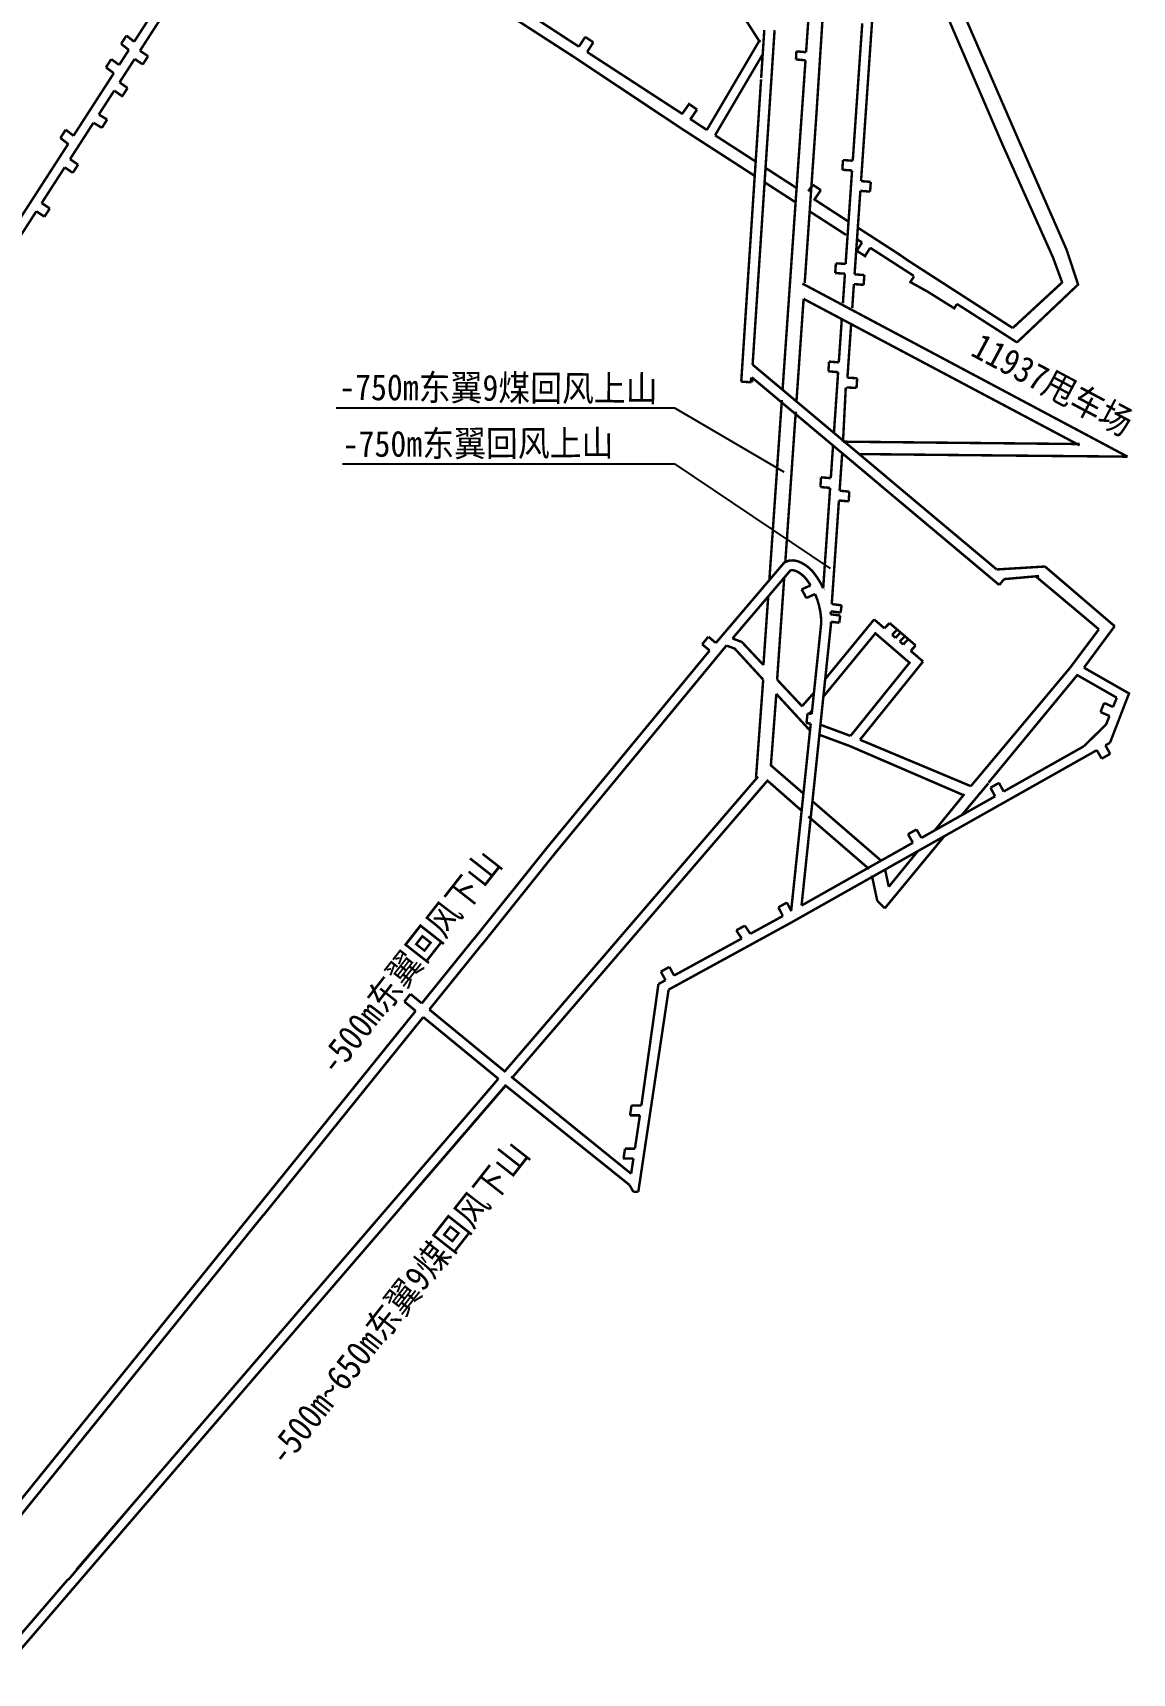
# Model space of a CAD drawing. Extents: x 39491721 to 39501025, y 3850790 to 3853755.
# Drawn here: x 39498952 to 39499402, y 3851584 to 3852255 of the extents above; entities that cross this region are included whole.
import ezdxf

# ---------------------------------------------------------------- set-up
doc = ezdxf.new("R2010")
doc.units = 0
doc.header["$MEASUREMENT"] = 0
for name, color, linetype in [('7煤煤巷', 7, 'Continuous'), ('9煤煤巷', 7, 'Continuous'), ('岩巷', 7, 'Continuous'), ('岩巷道名', 7, 'Continuous'), ('月末色框', 7, 'Continuous'), ('煤巷', 7, 'Continuous')]:
    doc.layers.add(name, color=color, linetype=linetype)
doc.styles.add('HZ', font='', dxfattribs={"width": 0.8})
doc.styles.get('HZ').set_extended_font_data('SimSun')

msp = doc.modelspace()

# ---------------------------------------------------------------- linework, layer by layer
at = {"lineweight": -3}
for p, q in [((39499075.73, 3852101.76), (39499214.25, 3852101.76)), ((39499214.25, 3852101.76), (39499258.95, 3852075.62)), ((39499078.23, 3852078.9), (39499214.25, 3852078.9)), ((39499214.25, 3852078.9), (39499277.93, 3852036.05))]:
    msp.add_line(p, q, dxfattribs=at)
at = {"layer": '7煤煤巷', "color": 7, "const_width": 1}
for points in [[(39499251.41, 3852199.25), (39499253.88, 3852236.75)], [(39499244.49, 3852157.97), (39499249.63, 3852236.14)], [(39499248.68, 3852157.69), (39499251.41, 3852199.25)], [(39499241.51, 3852112.47), (39499244.49, 3852157.97)], [(39499246.17, 3852119.42), (39499248.68, 3852157.69)], [(39499246.17, 3852119.42), (39499300.79, 3852073.61)], [(39499245.7, 3852112.2), (39499241.51, 3852112.47)], [(39499245.83, 3852114.23), (39499298.09, 3852070.39)], [(39499298.08, 3852070.37), (39499332.56, 3852041.47)], [(39499300.76, 3852073.6), (39499335.26, 3852044.69)], [(39499335.26, 3852044.69), (39499346.09, 3852035.61)], [(39499332.56, 3852041.47), (39499347.13, 3852029.25)], [(39499346.09, 3852035.61), (39499366.02, 3852036.82)], [(39499394.37, 3852012.39), (39499365.85, 3852036.81)], [(39499349.15, 3852031.66), (39499347.13, 3852029.25)], [(39499349.15, 3852031.66), (39499363.46, 3852032.92)], [(39499362.06, 3852032.79), (39499387.92, 3852011.11)], [(39499387.92, 3852011.11), (39499376.11, 3851995.36)], [(39499381.8, 3851995.41), (39499394.37, 3852012.39)]]:
    msp.add_lwpolyline(points, dxfattribs=at)
at = {"layer": '9煤煤巷', "color": 7, "const_width": 1}
for points in [[(39499274.68, 3852342.41), (39499273.07, 3852320.67), (39499271.26, 3852293.18), (39499268.05, 3852247.28)], [(39499276.55, 3852288.27), (39499272.26, 3852221.46)], [(39499263.87, 3852244.34), (39499267.82, 3852243.98)], [(39499264.09, 3852247.64), (39499263.91, 3852244.31)], [(39499268.05, 3852247.28), (39499264.09, 3852247.64)], [(39499267.82, 3852243.98), (39499266.03, 3852218.39)], [(39499266.03, 3852218.39), (39499263.67, 3852184.51)], [(39499272.26, 3852221.46), (39499267.49, 3852152.9)], [(39499263.67, 3852184.51), (39499258.43, 3852109.14)], [(39499371.2, 3852096.9), (39499266.55, 3852152.6)], [(39499267.04, 3852146.34), (39499264.12, 3852104.37)], [(39499267.04, 3852146.34), (39499380.04, 3852086.38)], [(39499258.14, 3852104.99), (39499253.02, 3852031.26)], [(39499263.83, 3852100.18), (39499259.55, 3852038.62)], [(39499399.63, 3852081.77), (39499371.2, 3852096.9)], [(39499282.82, 3852082.9), (39499283.18, 3852082.9)], [(39499380.05, 3852086.94), (39499344.39, 3852087.29), (39499283.17, 3852087.9)], [(39499289.79, 3852082.83), (39499344.34, 3852082.29), (39499399.63, 3852081.77)], [(39499259.1, 3852032.23), (39499256.2, 3851990.52)], [(39499252.55, 3852024.54), (39499250.6, 3851996.5)], [(39499228.58, 3852002.43), (39499162.26, 3851922.06), (39499132.25, 3851884.6)], [(39499135.37, 3851882.1), (39499165.36, 3851919.54), (39499235.59, 3852004.64)], [(39499135.37, 3851882.1), (39499165.36, 3851919.54), (39499235.23, 3852004.2)], [(39499228.07, 3852008.09), (39499225.52, 3852005)], [(39499225.52, 3852005), (39499228.58, 3852002.43)], [(39499228.07, 3852008.09), (39499231.13, 3852005.52)], [(39499232.17, 3852006.77), (39499231.13, 3852005.52)], [(39499235.68, 3852004.4), (39499238.81, 3852003.23), (39499250.5, 3851990.52)], [(39499250.65, 3851996.45), (39499241.75, 3852005.94), (39499237.92, 3852007.37)], [(39499250.5, 3851990.52), (39499247.56, 3851950.4)], [(39499266.5, 3851979.54), (39499256.2, 3851990.52)], [(39499266.97, 3851943.92), (39499253.65, 3851955.43), (39499255.87, 3851984.68)], [(39499255.87, 3851984.68), (39499269.66, 3851969.69)], [(39499248.39, 3851950.83), (39499144.69, 3851830.2)], [(39499147.8, 3851827.68), (39499252.55, 3851949.53)], [(39499251.98, 3851949.42), (39499266.23, 3851936.89)], [(39499268.97, 3851934.52), (39499293.88, 3851913)], [(39499298.76, 3851916.44), (39499270.66, 3851940.74)], [(39499295, 3851910.35), (39499297.19, 3851899.98)], [(39499301.9, 3851905.75), (39499300.41, 3851912.78)], [(39499132.56, 3851885.06), (39499110.75, 3851858.06)], [(39499113.84, 3851855.52), (39499135.67, 3851882.55)], [(39499106.11, 3851861.87), (39499103.6, 3851858.75)], [(39499110.75, 3851858.06), (39499106.11, 3851861.87)], [(39499108.24, 3851854.95), (39499036.5, 3851766.14)], [(39499103.6, 3851858.75), (39499108.24, 3851854.95)], [(39499145.01, 3851829.94), (39499113.84, 3851855.52)], [(39499045.89, 3851771.29), (39499111.33, 3851852.41)], [(39499111.33, 3851852.41), (39499142.17, 3851827.11)], [(39499142.09, 3851827.17), (39499098.3, 3851776.25)], [(39499140.63, 3851833.54), (39499140.63, 3851833.54)], [(39499196.44, 3851788.32), (39499147.3, 3851828.09)], [(39499138.82, 3851823.37), (39498969.39, 3851626.34)], [(39499003.92, 3851660.37), (39499145.08, 3851824.35)], [(39499102.44, 3851774.93), (39499145.19, 3851824.65)], [(39499144.78, 3851824.58), (39499195.75, 3851783.74)], [(39499196.59, 3851816.23), (39499195.98, 3851812.23)], [(39499200.63, 3851816.23), (39499196.59, 3851816.23)], [(39499195.98, 3851812.23), (39499200.03, 3851812.23)], [(39498900.95, 3851592), (39499045.98, 3851771.52)], [(39499036.53, 3851766.19), (39498896.53, 3851592.88)], [(39498981.93, 3851698.6), (39498932.13, 3851636.95)], [(39498956.81, 3851661.14), (39498982.93, 3851693.47)], [(39498972.99, 3851624.4), (39499003.92, 3851660.37)], [(39498936.25, 3851635.68), (39498953.63, 3851657.2)], [(39498938.62, 3851584.42), (39499000.49, 3851656.37)], [(39498995.27, 3851656.44), (39498966.08, 3851622.18)], [(39498965.97, 3851622.37), (39498934.12, 3851585.32)]]:
    msp.add_lwpolyline(points, dxfattribs=at)
at = {"layer": '9煤煤巷', "color": 24, "const_width": 1}
msp.add_lwpolyline([(39499286.24, 3851967.49), (39499273.93, 3851972.06)], dxfattribs=at)
at = {"layer": '岩巷', "color": 23}
for points, const_width in [([(39499160.3, 3852351.49), (39499184.8, 3852352.11), (39499249.22, 3852251.32)], 1), ([(39499046.58, 3852327.09), (39499140.39, 3852266.41), (39499172.93, 3852245.4)], 1), ([(39499023.94, 3852299.5), (39498993.01, 3852251.59)], 1), ([(39499005.54, 3852263.63), (39498995.38, 3852247.89)], 1), ([(39499293.26, 3852233.68), (39499295.44, 3852265.26)], 1), ([(39499324.04, 3852266.29), (39499338.24, 3852233.26)], 1), ([(39499175.07, 3852249.55), (39499154.71, 3852262.81)], 1), ([(39499291.05, 3852259.1), (39499288.03, 3852215.44)], 1), ([(39499345.54, 3852233.19), (39499333.59, 3852260.67)], 1), ([(39498989.85, 3852254.07), (39498987.67, 3852250.7)], 1), ([(39498990.83, 3852248.21), (39498987.67, 3852250.7)], 1), ([(39498993.01, 3852251.59), (39498989.85, 3852254.07)], 1), ([(39499175.07, 3852249.55), (39499177.65, 3852253.55)], 1), ([(39499177.65, 3852253.55), (39499180.98, 3852251.33)], 1), ([(39499178.42, 3852247.37), (39499180.98, 3852251.33)], 1), ([(39499249.18, 3852252.41), (39499227.44, 3852215.47)], 1), ([(39499249.67, 3852236.79), (39499250.95, 3852256.38)], 1), ([(39499253.87, 3852236.7), (39499255.16, 3852256.32)], 1), ([(39498983.64, 3852244.45), (39498981.46, 3852241.08)], 1), ([(39498986.86, 3852242.07), (39498983.64, 3852244.45)], 1), ([(39498990.83, 3852248.21), (39498986.86, 3852242.07)], 1), ([(39498987.02, 3852234.95), (39498993.21, 3852244.53)], 1), ([(39498993.21, 3852244.53), (39498996.53, 3852242.29)], 1), ([(39498995.38, 3852247.89), (39498998.7, 3852245.65)], 1), ([(39498996.53, 3852242.29), (39498998.7, 3852245.65)], 1), ([(39499172.93, 3852245.4), (39499217.52, 3852215.73)], 1), ([(39499217.42, 3852222.02), (39499178.42, 3852247.37)], 1), ([(39499230.8, 3852213.29), (39499250.3, 3852246.43)], 1), ([(39498984.68, 3852238.7), (39498968.16, 3852213.1)], 1), ([(39498984.68, 3852238.7), (39498981.46, 3852241.08)], 1), ([(39498978.52, 3852221.77), (39498980.65, 3852225.07), (39498984.85, 3852231.58)], 1), ([(39498984.85, 3852231.58), (39498988.38, 3852229.1)], 1), ([(39498990.3, 3852232.64), (39498987.02, 3852234.95)], 1), ([(39498988.13, 3852229.28), (39498990.3, 3852232.64)], 1), ([(39499290.55, 3852194.53), (39499293.26, 3852233.68)], 1), ([(39499338.24, 3852233.26), (39499348.27, 3852209.92), (39499369.13, 3852163.28), (39499372.87, 3852153.08), (39499352.65, 3852134.41)], 1), ([(39499354.4, 3852128.52), (39499379.41, 3852152.21), (39499374.64, 3852166.57), (39499354.86, 3852211.76), (39499345.54, 3852233.19)], 1), ([(39499217.19, 3852221.91), (39499220.17, 3852226.07), (39499223.42, 3852223.82)], 1), ([(39499223.42, 3852223.82), (39499220.6, 3852219.68)], 1), ([(39498966.75, 3852203.53), (39498976.35, 3852218.41)], 1), ([(39498976.35, 3852218.41), (39498979.78, 3852216.35)], 1), ([(39498978.52, 3852221.77), (39498981.95, 3852219.72)], 1), ([(39498979.78, 3852216.35), (39498981.95, 3852219.72)], 1), ([(39498965.98, 3852209.72), (39498943.23, 3852174.47)], 1), ([(39498964.99, 3852215.57), (39498962.82, 3852212.19)], 1), ([(39498965.98, 3852209.72), (39498962.82, 3852212.19)], 1), ([(39498968.16, 3852213.1), (39498964.99, 3852215.57)], 1), ([(39498966.11, 3852209.62), (39498965.98, 3852209.72)], 1), ([(39499217.52, 3852215.73), (39499247.03, 3852196.67)], 1), ([(39499247.07, 3852202.77), (39499230.8, 3852213.29)], 1), ([(39499288.03, 3852215.44), (39499287.16, 3852202.88)], 1), ([(39498966.75, 3852203.53), (39498970.05, 3852201.27)], 1), ([(39499283.17, 3852203.15), (39499282.89, 3852199.16)], 1), ([(39499287.16, 3852202.88), (39499283.17, 3852203.15)], 1), ([(39498955.14, 3852185.55), (39498964.58, 3852200.17)], 1), ([(39498964.58, 3852200.17), (39498967.88, 3852197.91)], 1), ([(39498967.88, 3852197.91), (39498970.05, 3852201.27)], 1), ([(39499264.17, 3852191.71), (39499251.46, 3852199.93)], 1), ([(39499282.89, 3852199.16), (39499286.88, 3852198.89)], 1), ([(39499286.88, 3852198.89), (39499284.24, 3852160.66)], 1), ([(39499251.07, 3852194.06), (39499263.77, 3852185.86)], 1), ([(39499270.75, 3852193.04), (39499268.93, 3852190.35)], 1), ([(39499270.75, 3852193.04), (39499274.11, 3852190.87)], 1), ([(39499274.11, 3852190.87), (39499271.3, 3852186.73)], 1), ([(39499290, 3852186.6), (39499290.27, 3852190.54)], 1), ([(39499290.27, 3852190.54), (39499294.26, 3852190.23)], 1), ([(39499294.54, 3852194.22), (39499290.55, 3852194.53)], 1), ([(39499294.26, 3852190.23), (39499294.54, 3852194.22)], 1), ([(39498955.14, 3852185.55), (39498958.47, 3852183.34)], 1), ([(39498956.3, 3852179.97), (39498958.47, 3852183.34)], 1), ([(39499285.44, 3852177.96), (39499271.31, 3852187.13)], 1), ([(39499289.72, 3852182.61), (39499290, 3852186.6)], 1), ([(39498946.79, 3852172.61), (39498952.97, 3852182.19)], 1), ([(39498952.97, 3852182.19), (39498956.3, 3852179.97)], 1), ([(39499269.52, 3852182.15), (39499284.43, 3852172.52)], 1), ([(39499287.91, 3852156.38), (39499289.72, 3852182.61)], 1), ([(39499290.97, 3852169.41), (39499288.9, 3852170.74)], 1), ([(39499305.96, 3852164.69), (39499289.23, 3852175.5)], 1), ([(39499288.8, 3852166.04), (39499290.97, 3852169.41)], 1), ([(39499292.17, 3852163.88), (39499288.81, 3852166.04)], 1), ([(39499292.17, 3852163.88), (39499289.27, 3852165.74)], 1), ([(39499292.64, 3852163.57), (39499289.27, 3852165.74)], 1), ([(39499292.17, 3852163.88), (39499294.33, 3852167.25)], 1), ([(39499294.33, 3852167.24), (39499312.16, 3852155.75)], 1), ([(39499295.91, 3852166.32), (39499295.63, 3852165.81)], 1.5), ([(39499309.68, 3852162.1), (39499305.96, 3852164.69)], 1), ([(39499280.25, 3852160.88), (39499279.97, 3852156.89)], 1), ([(39499279.97, 3852156.89), (39499283.96, 3852156.67)], 1), ([(39499284.24, 3852160.66), (39499280.25, 3852160.88)], 1), ([(39499283.96, 3852156.67), (39499283.13, 3852144.58)], 1), ([(39499291.9, 3852156.08), (39499287.91, 3852156.38)], 1), ([(39499291.62, 3852152.09), (39499291.9, 3852156.08)], 1), ([(39499309.68, 3852162.1), (39499352.65, 3852134.41)], 1), ([(39499286.95, 3852142.54), (39499287.63, 3852152.39)], 1), ([(39499287.63, 3852152.39), (39499291.62, 3852152.09)], 1), ([(39499329.83, 3852144.26), (39499328.69, 3852142.49), (39499326.37, 3852143.95), (39499319.39, 3852148.31), (39499317.75, 3852149.33), (39499310.74, 3852153.21), (39499312.26, 3852155.57)], 1), ([(39499329.83, 3852144.26), (39499354.4, 3852128.52)], 1), ([(39499282.67, 3852138.04), (39499281.45, 3852120.35)], 1), ([(39499284.98, 3852114.08), (39499286.5, 3852136.02)], 1), ([(39499277.46, 3852120.67), (39499277.19, 3852116.68)], 1), ([(39499277.19, 3852116.68), (39499281.17, 3852116.36)], 1), ([(39499281.45, 3852120.35), (39499277.46, 3852120.67)], 1), ([(39499281.17, 3852116.36), (39499279.52, 3852092.42)], 1), ([(39499283.17, 3852087.9), (39499284.31, 3852110.11)], 1), ([(39499284.7, 3852110.09), (39499288.7, 3852109.89)], 1), ([(39499288.98, 3852113.88), (39499284.98, 3852114.08)], 1), ([(39499288.7, 3852109.89), (39499288.98, 3852113.88)], 1), ([(39499279.58, 3852093.38), (39499279.46, 3852091.5)], 1), ([(39499279.1, 3852086.32), (39499278.17, 3852072.99)], 1), ([(39499281.78, 3852067.83), (39499282.82, 3852082.9)], 1), ([(39499274.19, 3852073.32), (39499273.91, 3852069.33)], 1), ([(39499273.91, 3852069.33), (39499277.9, 3852069)], 1), ([(39499278.17, 3852072.99), (39499274.19, 3852073.32)], 1), ([(39499277.9, 3852069), (39499275.06, 3852027.9)], 1), ([(39499278.56, 3852021.34), (39499281.5, 3852063.84)], 1), ([(39499281.5, 3852063.84), (39499285.49, 3852063.48)], 1), ([(39499285.76, 3852067.47), (39499281.78, 3852067.83)], 1), ([(39499285.49, 3852063.48), (39499285.76, 3852067.47)], 1), ([(39499275.06, 3852027.9), (39499274.24, 3852029.6), (39499272.82, 3852031.99), (39499271.2, 3852034.23), (39499270.19, 3852035.38), (39499268.99, 3852036.48), (39499267.64, 3852037.48), (39499266.16, 3852038.34), (39499264.57, 3852038.99), (39499262.85, 3852039.34), (39499261.04, 3852039.23), (39499259.16, 3852038.47), (39499232.18, 3852006.78)], 1), ([(39499237.92, 3852007.36), (39499261.57, 3852035.13), (39499261.93, 3852035.28), (39499262.57, 3852035.32), (39499263.41, 3852035.15), (39499264.39, 3852034.75), (39499265.43, 3852034.14), (39499266.43, 3852033.39), (39499267.33, 3852032.57), (39499268.08, 3852031.73), (39499269.47, 3852029.79), (39499269.88, 3852029.1)], 1), ([(39499256.99, 3852036.44), (39499256.99, 3852036.44)], 1), ([(39499261.28, 3852039.03), (39499261.28, 3852039.03)], 1), ([(39499269.88, 3852029.1), (39499266.22, 3852027.44)], 1), ([(39499266.22, 3852027.44), (39499267.18, 3852025.81), (39499268.11, 3852023.9)], 1), ([(39499268.11, 3852023.9), (39499271.75, 3852025.56)], 1), ([(39499271.75, 3852025.56), (39499271.78, 3852025.49), (39499272.67, 3852023.18), (39499273.37, 3852020.81), (39499273.87, 3852018.4), (39499274.17, 3852015.99), (39499274.25, 3852013.64), (39499270.37, 3851976.49)], 1), ([(39499275.42, 3852027.41), (39499275.52, 3852027.39)], 1), ([(39499295.92, 3852015.16), (39499275.89, 3851990.77)], 1), ([(39499278.07, 3852017.25), (39499278.24, 3852018.47)], 1), ([(39499278.07, 3852017.25), (39499282.04, 3852016.77)], 1), ([(39499278.24, 3852018.47), (39499282.2, 3852017.95)], 1), ([(39499278.64, 3852021.44), (39499282.61, 3852020.93)], 1), ([(39499281.64, 3852013.8), (39499282.04, 3852016.77)], 1), ([(39499282.2, 3852017.95), (39499282.61, 3852020.93)], 1), ([(39499300.15, 3852011.52), (39499295.92, 3852015.16)], 1), ([(39499266.2, 3851898.08), (39499278.26, 3852013.5), (39499278.24, 3852014.21)], 1), ([(39499275.13, 3851983.56), (39499296.42, 3852009.46), (39499310.39, 3851997.43), (39499286.24, 3851967.49)], 1), ([(39499277.61, 3852013.85), (39499277.61, 3852013.85)], 1), ([(39499278.24, 3852014.21), (39499281.64, 3852013.8)], 1), ([(39499302.23, 3852013.69), (39499300.15, 3852011.52)], 1), ([(39499312.93, 3852004.49), (39499302.23, 3852013.69)], 1), ([(39499303.28, 3852008.83), (39499305.34, 3852011.02)], 1), ([(39499304.68, 3852007.63), (39499303.28, 3852008.83)], 1), ([(39499304.62, 3852007.56), (39499306.68, 3852009.75)], 1), ([(39499308.55, 3852008.37), (39499306.42, 3852006.13)], 1), ([(39499307.82, 3852004.92), (39499306.42, 3852006.13)], 1), ([(39499309.89, 3852007.1), (39499307.82, 3852004.92)], 1), ([(39499310.86, 3852002.31), (39499312.93, 3852004.49)], 1), ([(39499315.94, 3851997.93), (39499310.86, 3852002.31)], 1), ([(39499290.12, 3851965.92), (39499315.94, 3851997.93)], 1), ([(39499376.11, 3851995.36), (39499363.02, 3851979.75)], 1), ([(39499392.46, 3851964.69), (39499400.25, 3851984.87), (39499381.8, 3851995.41)], 1), ([(39499352.27, 3851959.91), (39499379.06, 3851992.37), (39499395.24, 3851983.13)], 1), ([(39499271.28, 3851985.17), (39499266.41, 3851979.67)], 1), ([(39499395.24, 3851983.13), (39499393.74, 3851979.37)], 1), ([(39499268.65, 3851976.73), (39499268.23, 3851972.87)], 1), ([(39499270.37, 3851976.49), (39499268.65, 3851976.73)], 1), ([(39499269.43, 3851976.62), (39499270.52, 3851977.95)], 1), ([(39499363.02, 3851979.75), (39499335.5, 3851946.93)], 1), ([(39499392.26, 3851975.66), (39499390.86, 3851972.17), (39499381.79, 3851963.27)], 1), ([(39499390.07, 3851980.96), (39499388.58, 3851977.24)], 1), ([(39499388.58, 3851977.24), (39499392.26, 3851975.66)], 1), ([(39499393.74, 3851979.37), (39499390.07, 3851980.96)], 1), ([(39499269.96, 3851972.51), (39499261.95, 3851895.94)], 1), ([(39499268.09, 3851972.77), (39499269.96, 3851972.51)], 1), ([(39499211.79, 3851863.66), (39499261.76, 3851890.99), (39499387.08, 3851961.66)], 1), ([(39499273.5, 3851967.95), (39499285.86, 3851963.37), (39499332.1, 3851943.42)], 1), ([(39499335.5, 3851946.93), (39499290.12, 3851965.92)], 1), ([(39499381.79, 3851963.27), (39499348.92, 3851944.73)], 1), ([(39499389.05, 3851958.18), (39499387.08, 3851961.66)], 1), ([(39499390.57, 3851963.62), (39499392.46, 3851964.69)], 1), ([(39499392.54, 3851960.14), (39499390.57, 3851963.62)], 1), ([(39499342.72, 3851948.34), (39499352.27, 3851959.91)], 1), ([(39499389.05, 3851958.18), (39499391.25, 3851959.42)], 1), ([(39499391.25, 3851959.42), (39499392.54, 3851960.14)], 1), ([(39499331.74, 3851935.04), (39499342.72, 3851948.13)], 1), ([(39499347.02, 3851948.25), (39499343.54, 3851946.29)], 1), ([(39499348.92, 3851944.73), (39499347.02, 3851948.25)], 1), ([(39499345.44, 3851942.77), (39499315.27, 3851925.76)], 1), ([(39499332.86, 3851943.69), (39499320.74, 3851928.84)], 1), ([(39499338.77, 3851943.56), (39499339.03, 3851943.87)], 1), ([(39499338.84, 3851943.5), (39499339.21, 3851943.95)], 1), ([(39499343.54, 3851946.29), (39499345.44, 3851942.77)], 1), ([(39499313.26, 3851929.21), (39499309.78, 3851927.25)], 1), ([(39499315.27, 3851925.76), (39499313.26, 3851929.21)], 1), ([(39499311.79, 3851923.79), (39499266.2, 3851898.08)], 1), ([(39499300.3, 3851896.96), (39499324.64, 3851926.45)], 1), ([(39499309.78, 3851927.25), (39499311.79, 3851923.79)], 1), ([(39499313.8, 3851920.34), (39499301.9, 3851905.75)], 1), ([(39499260.2, 3851899.29), (39499256.71, 3851897.34)], 1), ([(39499256.71, 3851897.34), (39499258.56, 3851893.8)], 1), ([(39499262.05, 3851895.75), (39499260.2, 3851899.29)], 1), ([(39499297.19, 3851899.98), (39499300.3, 3851896.96)], 1), ([(39499242.99, 3851889.84), (39499239.46, 3851887.91)], 1), ([(39499239.46, 3851887.91), (39499241.72, 3851884.58)], 1), ([(39499245.24, 3851886.51), (39499242.99, 3851889.84)], 1), ([(39499258.56, 3851893.8), (39499245.24, 3851886.51)], 1), ([(39499241.72, 3851884.58), (39499214.03, 3851869.44)], 1), ([(39499210.52, 3851867.52), (39499207.62, 3851865.93)], 1), ([(39499212.11, 3851872.95), (39499208.6, 3851871.03)], 1), ([(39499208.6, 3851871.03), (39499210.52, 3851867.52)], 1), ([(39499214.03, 3851869.44), (39499212.11, 3851872.95)], 1), ([(39499207.62, 3851865.98), (39499200.63, 3851816.23)], 1), ([(39499204.68, 3851816.23), (39499211.79, 3851863.66)], 1), ([(39499202.02, 3851798.55), (39499204.68, 3851816.23)], 1), ([(39499200.03, 3851812.23), (39499197.98, 3851798.57)], 1), ([(39499193.17, 3851794.59), (39499197.38, 3851794.57)], 1), ([(39499193.94, 3851798.59), (39499193.34, 3851794.59)], 1), ([(39499197.98, 3851798.57), (39499193.94, 3851798.59)], 1), ([(39499197.38, 3851794.57), (39499196.44, 3851788.32)], 1), ([(39499199.38, 3851780.95), (39499202.02, 3851798.55)], 1), ([(39499195.75, 3851783.74), (39499197.38, 3851780.91)], 1), ([(39499197.38, 3851780.91), (39499199.38, 3851780.95)], 1)]:
    msp.add_lwpolyline(points, dxfattribs=dict(at, const_width=const_width))
at = {"layer": '月末色框', "color": 23, "const_width": 1}
msp.add_lwpolyline([(39499227.44, 3852215.47), (39499220.74, 3852219.89)], dxfattribs=at)
at = {"layer": '煤巷', "color": 7, "const_width": 1.5}
msp.add_lwpolyline([(39499245.83, 3852114.23), (39499245.7, 3852112.2)], dxfattribs=at)

# ---------------------------------------------------------------- texts
at = {"layer": '岩巷道名', "color": 7, "style": 'HZ', "width": 0.9}
for s, rotation, p in [('11937甩车场', 331.98538, (39499334.88, 3852123.43)), ('-750m东翼9煤回风上山', 359.71871, (39499076.93, 3852104.95)), ('-750m东翼回风上山', 0.22334, (39499078.4, 3852081.66)), ('-500m东翼回风下山', 51.91539, (39499075.66, 3851827.88)), ('-500m~650m东翼9煤回风下山', 51.91539, (39499054.98, 3851667.98))]:
    msp.add_text(s, height=10.625, rotation=rotation, dxfattribs=at).set_placement(p)

doc.saveas('drawing.dxf')
